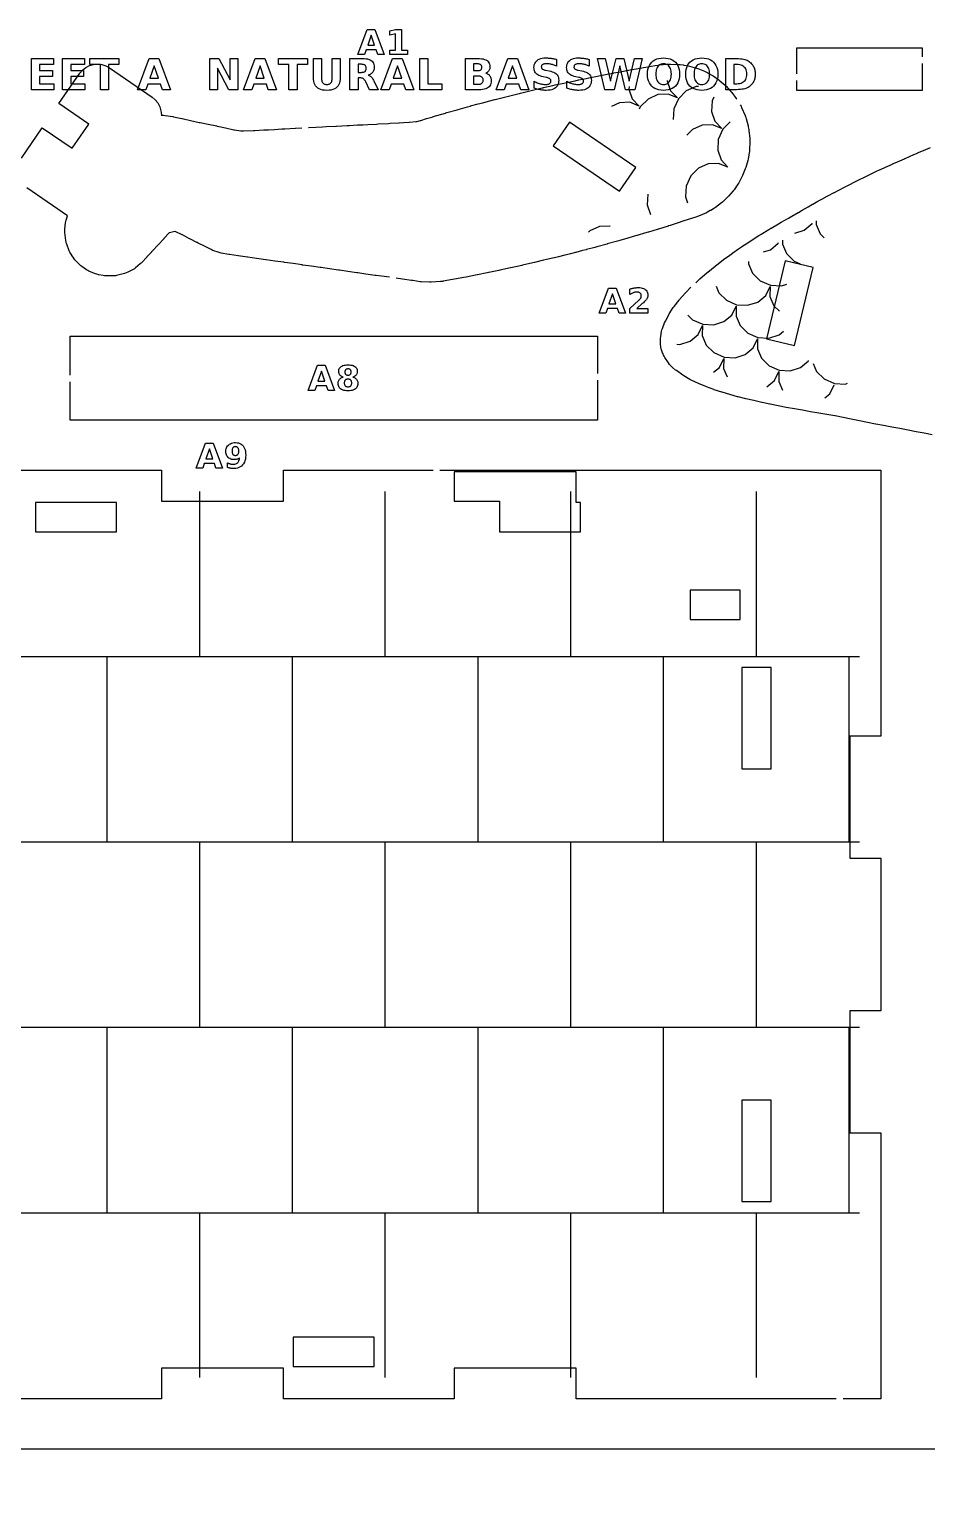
# Model space of a CAD drawing. Header units: millimetres. Extents: x 9 to 297, y 9 to 293.
# Drawn here: x 82.5 to 169.5, y 149.9 to 292.9 of the extents above; entities that cross this region are included whole.
import ezdxf

# ---------------------------------------------------------------- set-up
doc = ezdxf.new("R2010")
doc.units = ezdxf.units.MM
for name, color, linetype in [('CUT', 1, 'CONTINUOUS'), ('ENGRAVE', 5, 'CONTINUOUS'), ('SCORE', 7, 'CONTINUOUS')]:
    doc.layers.add(name, color=color, linetype=linetype)

msp = doc.modelspace()

# ---------------------------------------------------------------- linework, layer by layer
at = {"layer": 'CUT', "color": 1}
for points in [[(156.925, 288.55), (156.925, 291.075), (169.075, 291.075), (169.075, 290.2)], [(81.6957, 280.3607), (83.7248, 283.3085), (86.6078, 281.324), (88.2237, 283.6716), (85.3407, 285.6561), (87.3698, 288.604), (87.6298, 288.912), (87.9479, 289.1658), (88.3093, 289.3526), (88.7002, 289.4653), (89.1056, 289.4996), (89.5099, 289.4541), (89.8976, 289.3306), (90.2504, 289.1357), (94.3751, 286.2966), (94.6832, 286.0365), (94.9369, 285.7185), (95.1237, 285.3571), (95.2364, 284.9662), (95.2707, 284.5608), (95.2671, 284.529), (95.4369, 284.5273), (95.6314, 284.5111), (96.3854, 284.3924), (96.451, 284.3804), (96.9459, 284.277), (97.2595, 284.2116), (97.2802, 284.2071), (98.1089, 284.0203), (98.1138, 284.0192), (98.9402, 283.8297), (98.9582, 283.8259), (99.0313, 283.8114), (99.0358, 283.8105), (99.8013, 283.6564), (100.6467, 283.4858), (100.6628, 283.4825), (101.04, 283.4016), (101.4936, 283.3043), (101.5102, 283.3007), (102.3138, 283.1177), (102.3645, 283.1084), (102.9889, 283.0207), (103.0146, 283.0176), (103.1984, 282.9997), (103.2186, 282.9985), (103.239, 282.9988), (104.2209, 283.0522), (104.3383, 283.0588), (104.346, 283.0592), (105.2246, 283.1032), (105.6507, 283.1269), (105.6576, 283.1273), (106.2328, 283.1565), (106.96, 283.1971), (106.9662, 283.1975), (107.2423, 283.2116), (108.2491, 283.268), (108.2607, 283.2686), (108.2728, 283.2691), (108.9072, 283.3016)], [(109.5564, 283.333), (109.5838, 283.3342), (110.2626, 283.3674), (110.8952, 283.4019), (110.9019, 283.4022), (111.2707, 283.4205), (112.2051, 283.4716), (112.2113, 283.472), (112.2792, 283.4754), (113.2885, 283.5318), (113.2977, 283.5323), (113.5128, 283.5428), (114.2965, 283.5849), (114.3056, 283.5854), (114.8267, 283.6098), (115.302, 283.6342), (115.3107, 283.6347), (116.1474, 283.6722), (116.3049, 283.6799), (117.317, 283.7356), (117.3189, 283.7357), (117.4545, 283.743), (118.3247, 283.7936), (118.3336, 283.7941), (118.7597, 283.816), (119.3195, 283.8473), (119.352, 283.85), (119.9709, 283.9178), (120.0473, 283.9312), (120.3965, 284.0152), (120.429, 284.0239), (121.0062, 284.1968), (121.6292, 284.3858), (121.6439, 284.3901), (121.9902, 284.4908), (122.8469, 284.7439), (122.8627, 284.7485), (122.9802, 284.7816), (123.9779, 285.0668), (124.0567, 285.0895), (124.0716, 285.0937), (124.9833, 285.3447), (125.2563, 285.4214), (125.2722, 285.4257), (125.9958, 285.6192), (126.4489, 285.743), (126.4658, 285.7475), (127.0139, 285.8897), (127.6347, 286.0548), (127.6526, 286.0594), (128.0378, 286.1562), (128.8138, 286.3568), (128.8326, 286.3615), (129.0677, 286.4187), (129.9863, 286.6492), (130.0061, 286.654), (130.1039, 286.677), (131.1454, 286.9302), (131.1578, 286.9331), (132.2012, 287.1763), (132.3107, 287.2026), (132.3295, 287.207), (133.2623, 287.4172), (133.4615, 287.4637), (133.4813, 287.4682), (134.3309, 287.653), (134.6059, 287.7153), (134.6265, 287.7198), (135.4072, 287.8836), (135.7438, 287.9574), (135.7652, 287.9619), (136.4917, 288.1086), (136.875, 288.1898), (136.8972, 288.1943), (137.5848, 288.3277), (137.9995, 288.4123), (138.0225, 288.4168), (138.6906, 288.541), (138.6968, 288.5422), (139.1224, 288.6258), (139.1345, 288.6281), (139.7977, 288.7521), (140.2384, 288.8352), (140.2502, 288.8374), (140.913, 288.9562), (141.3473, 289.0347), (141.3593, 289.0369), (142.0383, 289.1532), (142.4493, 289.2243), (142.4615, 289.2264), (143.1742, 289.3429), (143.5135, 289.3991), (143.5924, 289.4097), (144.3369, 289.4878), (144.4188, 289.4938), (144.5417, 289.4991), (144.6577, 289.4991), (145.4827, 289.463), (145.6157, 289.4506), (145.9078, 289.4083), (145.9557, 289.4005), (146.3655, 289.326), (146.4958, 289.2955), (147.1813, 289.0985), (147.3155, 289.0521), (147.949, 288.7945), (148.0796, 288.733), (148.6675, 288.4163), (148.7915, 288.3405), (149.3373, 287.9648), (149.4524, 287.876), (149.9582, 287.4399), (150.0622, 287.3399), (150.529, 286.8401), (150.6203, 286.7313), (151.0491, 286.1614), (151.0877, 286.1042)], [(169.075, 289.55), (169.075, 286.925), (156.925, 286.925), (156.925, 287.9)], [(151.4229, 285.5475), (151.5081, 285.3946), (151.5672, 285.2749), (151.8955, 284.5171), (151.9369, 284.4087), (151.9758, 284.292), (151.9994, 284.2134), (152.1893, 283.5014), (152.2122, 283.3996), (152.2621, 283.1295), (152.277, 283.0262), (152.3539, 282.2933), (152.3599, 282.2114), (152.3652, 282.0885), (152.3652, 281.9725), (152.3291, 281.1475), (152.3166, 281.0145), (152.2744, 280.7224), (152.2666, 280.6745), (152.1921, 280.2647), (152.1616, 280.1344), (151.9646, 279.4489), (151.9181, 279.3147), (151.6606, 278.6812), (151.5991, 278.5507), (151.2824, 277.9627), (151.2066, 277.8387), (150.8309, 277.2929), (150.7421, 277.1778), (150.306, 276.6721), (150.206, 276.568), (149.7062, 276.1013), (149.5974, 276.01), (149.0274, 275.5812), (148.9166, 275.5062), (148.5605, 275.2903), (148.5185, 275.2659), (148.2607, 275.1221), (148.141, 275.063), (147.3832, 274.7348), (147.2748, 274.6933), (147.1233, 274.6428), (147.1192, 274.6414), (146.3784, 274.397), (146.3681, 274.3936), (145.8702, 274.2337), (145.4149, 274.0859), (145.4103, 274.0844), (144.62, 273.831), (144.4527, 273.7773), (144.4469, 273.7755), (143.4919, 273.4741), (143.4713, 273.4678), (143.3842, 273.4419), (142.5141, 273.1746), (142.495, 273.1689), (142.1571, 273.0706), (141.5279, 272.8817), (141.5088, 272.8761), (140.9407, 272.7148), (140.5318, 272.5949), (140.5142, 272.5899), (139.7329, 272.3724), (139.5228, 272.3122), (139.5173, 272.3106), (138.5251, 272.031), (138.5195, 272.0295), (137.5214, 271.7529), (137.5026, 271.7479), (137.3288, 271.7024), (136.5058, 271.4802), (136.4871, 271.4753), (136.14, 271.3869), (135.4813, 271.2136), (135.4627, 271.2089), (134.9601, 271.0844), (134.4478, 270.9532), (134.4293, 270.9486), (133.7889, 270.7943), (133.4035, 270.6984), (133.3893, 270.695), (132.622, 270.5128), (132.3515, 270.4473), (132.3456, 270.4459), (131.4578, 270.2351), (131.456, 270.2347), (131.3017, 270.1982), (131.2959, 270.1969), (130.3019, 269.967), (130.2996, 269.9664), (130.2451, 269.9539), (130.2393, 269.9526), (129.1866, 269.7159), (129.1693, 269.7122), (129.1545, 269.709), (128.1134, 269.4827), (128.0966, 269.4792), (128.0127, 269.462), (127.0311, 269.2558), (127.0147, 269.2525), (126.8781, 269.2256), (125.9388, 269.0352), (125.9243, 269.0323), (125.7497, 268.9989), (124.8337, 268.8201), (124.829, 268.8192), (124.6279, 268.7806), (124.6231, 268.7797), (123.7253, 268.6112), (123.721, 268.6104), (123.5131, 268.572), (123.5074, 268.571), (122.623, 268.4119), (122.5851, 268.4057), (122.4539, 268.3859), (122.348, 268.3743), (121.4471, 268.3116), (121.2693, 268.311), (120.4863, 268.3608), (120.3807, 268.3717), (119.6637, 268.4749), (119.6605, 268.4754), (119.549, 268.4917), (118.6635, 268.6181), (118.6617, 268.6184), (118.036, 268.7085)], [(147.1208, 268.2755), (147.2168, 268.3652), (147.471, 268.6058), (147.509, 268.6404), (148.2061, 269.2512), (148.2541, 269.2913), (148.2669, 269.3015), (148.2721, 269.3057), (148.9937, 269.8938), (149.0319, 269.9238), (149.2828, 270.1135), (149.8145, 270.5236), (149.8507, 270.5505), (150.2853, 270.8629), (150.6697, 271.1448), (150.7038, 271.169), (151.2762, 271.5619), (151.5566, 271.7581), (151.5887, 271.7799), (152.257, 272.2192), (152.4734, 272.364), (152.5036, 272.3837), (153.2294, 272.8416), (153.4185, 272.9629), (153.447, 272.9807), (154.1949, 273.4346), (154.3906, 273.5552), (154.4174, 273.5712), (155.1544, 274.002), (155.3892, 274.1409), (155.4145, 274.1555), (156.1076, 274.5457), (156.4205, 274.7243), (156.4295, 274.7294), (157.0581, 275.0817), (157.0648, 275.0855), (157.4446, 275.3046), (157.4463, 275.3056), (158.0127, 275.6314), (158.443, 275.8809), (158.4646, 275.8931), (158.9656, 276.1713), (159.478, 276.4576), (159.4983, 276.4688), (159.9134, 276.6914), (160.5384, 277.0283), (160.5574, 277.0383), (160.8566, 277.1934), (161.6228, 277.593), (161.6406, 277.6021), (161.7964, 277.6803), (162.7254, 278.1495), (162.7411, 278.1573), (163.6648, 278.6087), (163.863, 278.7055), (163.8775, 278.7124), (164.5938, 279.0518), (165.0183, 279.2527), (165.0328, 279.2595), (165.52, 279.483), (166.1993, 279.7942), (166.2124, 279.8001), (166.4436, 279.903), (167.363, 280.3118), (167.4028, 280.3296), (167.4162, 280.3355), (168.2823, 280.7113), (168.6261, 280.8607), (168.6387, 280.8661), (169.1991, 281.1027), (169.871, 281.3866)], [(117.3923, 268.7988), (116.8943, 268.8674), (116.1206, 268.9716), (116.118, 268.972), (116.0075, 268.987), (115.9996, 268.9882), (115.1199, 269.1137), (114.3434, 269.2235), (114.3405, 269.2239), (114.2385, 269.2385), (114.2289, 269.2399), (113.355, 269.3719), (112.5402, 269.4933), (112.5367, 269.4938), (112.4785, 269.5027), (112.4685, 269.5041), (111.5863, 269.6231), (111.5845, 269.6233), (110.7809, 269.7328), (110.7002, 269.7438), (110.6942, 269.7446), (109.8128, 269.8685), (109.0122, 269.9796), (109.0096, 269.98), (108.9298, 269.9912), (108.9198, 269.9926), (108.0446, 270.1226), (107.217, 270.2439), (107.2139, 270.2443), (107.1646, 270.2517), (106.2792, 270.3791), (106.2764, 270.3795), (105.4279, 270.5034), (105.4006, 270.5074), (104.5102, 270.6302), (103.6679, 270.7447), (103.6657, 270.745), (103.6259, 270.7504), (103.6151, 270.752), (102.7389, 270.8798), (101.8821, 271.0032), (101.8256, 271.0125), (101.0787, 271.1529), (100.8963, 271.2007), (100.2768, 271.4108), (100.1051, 271.4827), (99.4663, 271.8041), (98.8492, 272.1097), (98.7492, 272.1592), (98.7266, 272.1706), (98.033, 272.5305), (98.0089, 272.5433), (97.3369, 272.9094), (97.2951, 272.9302), (96.6105, 273.2381), (96.5998, 273.2423), (96.5884, 273.2405), (96.0483, 273.1254), (96.0373, 273.1225), (96.0292, 273.1145), (95.5143, 272.5483), (95.5052, 272.5384), (94.964, 271.9551), (94.9546, 271.9451), (94.4068, 271.3669), (94.3986, 271.358), (94.307, 271.2574), (94.3027, 271.2527), (93.8607, 270.7719), (93.8536, 270.7641), (93.3926, 270.2448), (93.3151, 270.1644), (93.2312, 270.0907), (92.7605, 269.7101), (92.6556, 269.6332), (92.5438, 269.5668), (92.0135, 269.2852), (91.8656, 269.2178), (91.7108, 269.1685), (90.93, 268.9705), (90.8174, 268.9469), (90.7016, 268.9329), (90.5866, 268.9287), (89.8797, 268.9331), (89.7478, 268.9404), (89.6173, 268.9604), (89.2232, 269.0407), (89.1759, 269.0513), (89.0029, 269.0931), (88.8879, 269.1264), (88.7762, 269.1697), (88.2455, 269.4029), (88.1309, 269.4599), (88.0222, 269.5274), (87.5631, 269.8434), (87.4612, 269.9209), (87.367, 270.0076), (86.9597, 270.42), (86.8794, 270.5089), (86.8072, 270.6045), (86.7064, 270.7511), (86.6797, 270.7916), (86.4639, 271.131), (86.3986, 271.2458), (86.3448, 271.3663), (86.0882, 272.0251), (86.0511, 272.1339), (86.0229, 272.2472), (86.0047, 272.3608), (85.9108, 273.1608), (85.9016, 273.323), (85.9118, 273.4852), (85.9855, 274.0811), (86.0077, 274.2092), (86.042, 274.3347), (86.1802, 274.7592), (82.2274, 277.4801)], [(170.0561, 253.5034), (169.2716, 253.6551), (169.2697, 253.6555), (168.4857, 253.8083), (167.7035, 253.9596), (166.9119, 254.1067), (166.126, 254.2533), (166.1221, 254.254), (165.3393, 254.4024), (165.3344, 254.4033), (164.5883, 254.5477), (164.5537, 254.5544), (164.547, 254.5557), (163.7662, 254.7114), (163.7638, 254.7119), (162.9855, 254.8687), (162.1969, 255.021), (162.1918, 255.022), (161.413, 255.1756), (161.4039, 255.1774), (160.6324, 255.3351), (160.6174, 255.338), (159.8412, 255.4766), (159.8336, 255.478), (159.0512, 255.6076), (159.0417, 255.6092), (158.261, 255.7443), (158.2511, 255.746), (157.4673, 255.8877), (156.6805, 256.0299), (156.6769, 256.0305), (155.8932, 256.1743), (155.8878, 256.1753), (155.1116, 256.321), (155.0936, 256.3245), (154.3263, 256.4794), (154.3075, 256.4834), (153.5407, 256.6497), (153.5274, 256.6527), (152.7539, 256.8287), (151.9864, 257.003), (151.9589, 257.0096), (151.214, 257.1954), (151.1752, 257.2057), (150.4328, 257.4147), (150.4116, 257.4209), (149.6643, 257.6447), (149.6426, 257.6514), (148.9128, 257.8835), (148.8613, 257.9011), (148.1619, 258.1553), (148.0923, 258.1828), (147.3886, 258.4841), (147.3675, 258.4933), (146.6664, 258.8079), (146.5303, 258.8786), (145.9553, 259.2205), (145.8531, 259.2878), (145.2349, 259.7366), (145.1608, 259.7945), (144.8569, 260.0496), (144.716, 260.1867), (144.5734, 260.3475), (144.4631, 260.4903), (144.1063, 261.0225), (144.0406, 261.1313), (143.9853, 261.2458), (143.9392, 261.354), (143.8942, 261.4755), (143.7707, 261.8663), (143.7383, 261.9886), (143.7171, 262.1151), (143.7079, 262.2413), (143.6943, 262.7629), (143.6972, 262.8944), (143.7129, 263.025), (143.804, 263.5624), (143.8343, 263.6983), (143.8783, 263.8303), (144.0976, 264.3902), (144.1636, 264.5332), (144.4972, 265.1572), (144.5451, 265.2396), (144.9352, 265.8586), (145.0154, 265.9723), (145.4974, 266.5852), (145.5491, 266.6471), (146.1026, 267.2696), (146.1517, 267.3219), (146.6511, 267.8264)], [(86.425, 259.3), (86.425, 263.075), (137.575, 263.075), (137.575, 259.45)], [(137.575, 258.8), (137.575, 254.925), (86.425, 254.925), (86.425, 258.65)], [(8.925, 231.8333), (8.925, 250.075), (38.475, 250.075), (38.475, 247.075), (50.325, 247.075), (50.325, 250.075), (66.875, 250.075), (66.875, 247.075), (78.725, 247.075), (78.725, 250.075), (95.275, 250.075), (95.275, 247.075), (107.125, 247.075), (107.125, 250.075), (121.6333, 250.075)], [(122.2833, 250.075), (165.075, 250.075), (165.075, 224.2583), (162.075, 224.2583), (162.075, 212.4083), (165.075, 212.4083), (165.075, 197.5917), (162.075, 197.5917), (162.075, 185.7417), (165.075, 185.7417), (165.075, 159.925), (161.4, 159.925)], [(160.75, 159.925), (135.525, 159.925), (135.525, 162.925), (123.675, 162.925), (123.675, 159.925), (107.125, 159.925), (107.125, 162.925), (95.275, 162.925), (95.275, 159.925), (78.725, 159.925), (78.725, 162.925), (70.925, 162.925), (70.925, 165.925), (63.075, 165.925), (63.075, 163.075), (66.875, 163.075), (66.875, 159.925), (50.325, 159.925), (50.325, 162.925), (38.475, 162.925), (38.475, 159.925), (37.4, 159.925)], [(10.2328, 149.8682), (10.6226, 150.5976), (11.8756, 152.1244), (13.4024, 153.3774), (15.1443, 154.3084), (17.0344, 154.8818), (18.9963, 155.075), (197.6474, 155.075)]]:
    msp.add_lwpolyline(points, dxfattribs=at)
for points in [[(133.291, 281.5649), (139.7078, 277.148), (141.2897, 279.4461), (134.8729, 283.863), (133.291, 281.5649)], [(153.9832, 262.8183), (156.6969, 262.17), (158.5071, 269.7468), (155.7935, 270.3951), (153.9832, 262.8183)], [(128.075, 244.075), (135.925, 244.075), (135.925, 246.925), (135.525, 246.925), (135.525, 249.925), (123.675, 249.925), (123.675, 247.075), (128.075, 247.075), (128.075, 244.075)], [(83.075, 244.075), (90.925, 244.075), (90.925, 246.925), (83.075, 246.925), (83.075, 244.075)], [(146.575, 235.575), (151.425, 235.575), (151.425, 238.425), (146.575, 238.425), (146.575, 235.575)], [(151.575, 221.075), (154.425, 221.075), (154.425, 230.925), (151.575, 230.925), (151.575, 221.075)], [(151.575, 179.075), (154.425, 179.075), (154.425, 188.925), (151.575, 188.925), (151.575, 179.075)], [(108.075, 163.075), (115.925, 163.075), (115.925, 165.925), (108.075, 165.925), (108.075, 163.075)]]:
    msp.add_lwpolyline(points, close=True, dxfattribs=at)
at = {"layer": 'ENGRAVE', "color": 5}
for points in [[(114.9786, 290.4242), (114.3488, 290.4242), (115.2488, 292.8542), (115.9959, 292.8542), (116.896, 290.4242), (116.2661, 290.4242), (116.1131, 290.8669), (115.1333, 290.8669), (114.9786, 290.4242)], [(115.6232, 292.2846), (115.2895, 291.3178), (115.9552, 291.3178), (115.6232, 292.2846)], [(117.9896, 290.8572), (117.9896, 292.4278), (117.4216, 292.3106), (117.4216, 292.737), (117.9863, 292.8542), (118.582, 292.8542), (118.582, 290.8572), (119.1354, 290.8572), (119.1354, 290.4242), (117.4362, 290.4242), (117.4362, 290.8572), (117.9896, 290.8572)], [(84.7185, 288.8799), (84.7185, 288.2878), (83.4673, 288.2878), (83.4673, 287.592), (84.8426, 287.592), (84.8426, 287), (82.684, 287), (82.684, 290.0375), (84.7979, 290.0375), (84.7979, 289.4455), (83.4673, 289.4455), (83.4673, 288.8799), (84.7185, 288.8799)], [(87.7314, 288.2878), (86.4802, 288.2878), (86.4802, 287.592), (87.8556, 287.592), (87.8556, 287), (85.6969, 287), (85.6969, 290.0375), (87.8108, 290.0375), (87.8108, 289.4455), (86.4802, 289.4455), (86.4802, 288.8799), (87.7314, 288.8799), (87.7314, 288.2878)], [(89.3569, 289.4455), (88.3477, 289.4455), (88.3477, 290.0375), (91.1472, 290.0375), (91.1472, 289.4455), (90.1401, 289.4455), (90.1401, 287), (89.3569, 287), (89.3569, 289.4455)], [(96.1579, 287), (95.3705, 287), (95.1793, 287.5534), (93.9545, 287.5534), (93.7612, 287), (92.9739, 287), (94.099, 290.0375), (95.0328, 290.0375), (96.1579, 287)], [(94.1498, 288.1169), (94.9819, 288.1169), (94.5669, 289.3254), (94.1498, 288.1169)], [(102.6841, 287), (101.8092, 287), (100.7045, 289.0833), (100.7045, 287), (99.9619, 287), (99.9619, 290.0375), (100.8368, 290.0375), (101.9415, 287.9542), (101.9415, 290.0375), (102.6841, 290.0375), (102.6841, 287)], [(106.4376, 287), (105.6502, 287), (105.459, 287.5534), (104.2342, 287.5534), (104.0409, 287), (103.2536, 287), (104.3787, 290.0375), (105.3125, 290.0375), (106.4376, 287)], [(104.4295, 288.1169), (105.2616, 288.1169), (104.8466, 289.3254), (104.4295, 288.1169)], [(107.6541, 289.4455), (106.6449, 289.4455), (106.6449, 290.0375), (109.4444, 290.0375), (109.4444, 289.4455), (108.4373, 289.4455), (108.4373, 287), (107.6541, 287), (107.6541, 289.4455)], [(110.83, 287.8939), (110.8539, 287.8102), (110.8847, 287.7384), (110.9223, 287.6785), (110.9677, 287.6291), (111.0217, 287.5887), (111.0843, 287.5572), (111.1556, 287.5347), (111.2356, 287.5213), (111.3241, 287.5168), (111.4133, 287.5213), (111.4938, 287.5347), (111.5655, 287.5572), (111.6284, 287.5887), (111.6826, 287.6291), (111.728, 287.6785), (111.7656, 287.7384), (111.7964, 287.8102), (111.8203, 287.8939), (111.8374, 287.9896), (111.8477, 288.0971), (111.8511, 288.2166), (111.8511, 290.0375), (112.6344, 290.0375), (112.6344, 288.2166), (112.6254, 288.0108), (112.5984, 287.8233), (112.5535, 287.6541), (112.4906, 287.5032), (112.4097, 287.3706), (112.3109, 287.2563), (112.1936, 287.16), (112.0575, 287.0812), (111.9024, 287.0198), (111.7286, 286.976), (111.5358, 286.9498), (111.3241, 286.941), (111.1131, 286.9498), (110.9209, 286.976), (110.7474, 287.0198), (110.5926, 287.0812), (110.4566, 287.16), (110.3394, 287.2563), (110.2406, 287.3706), (110.1597, 287.5032), (110.0968, 287.6541), (110.0519, 287.8233), (110.0249, 288.0108), (110.016, 288.2166), (110.016, 290.0375), (110.7992, 290.0375), (110.7992, 288.2166), (110.8027, 288.0971), (110.8129, 287.9896), (110.83, 287.8939)], [(115.2824, 289.9872), (115.4201, 289.948), (115.5401, 289.8976), (115.6422, 289.8361), (115.7277, 289.7625), (115.7976, 289.6758), (115.852, 289.5762), (115.8909, 289.4636), (115.9142, 289.3379), (115.922, 289.1993), (115.9179, 289.1019), (115.9058, 289.0105), (115.8856, 288.9252), (115.8573, 288.8457), (115.8209, 288.7723), (115.7765, 288.7049), (115.7239, 288.6433), (115.6631, 288.5874), (115.5941, 288.5371), (115.517, 288.4924), (115.4316, 288.4534), (115.3381, 288.4201), (115.3907, 288.4053), (115.4415, 288.3854), (115.4904, 288.3603), (115.5374, 288.3301), (115.5826, 288.2948), (115.6259, 288.2543), (115.6684, 288.2075), (115.711, 288.1533), (115.7539, 288.0918), (115.7968, 288.0228), (115.84, 287.9464), (115.8833, 287.8626), (116.3085, 287), (115.4744, 287), (115.1041, 287.7548), (115.0667, 287.8267), (115.0291, 287.8907), (114.9914, 287.9466), (114.9535, 287.9944), (114.9155, 288.0343), (114.8772, 288.0661), (114.8368, 288.0916), (114.7921, 288.1124), (114.7432, 288.1286), (114.6901, 288.1402), (114.6327, 288.1472), (114.571, 288.1495), (114.3493, 288.1495), (114.3493, 287), (113.566, 287), (113.566, 290.0375), (114.7623, 290.0375), (114.9534, 290.0319), (115.1268, 290.0151), (115.2824, 289.9872)], [(115.0645, 288.816), (115.0912, 288.8564), (115.112, 288.9033), (115.1268, 288.9567), (115.1357, 289.0168), (115.1387, 289.0833), (115.1357, 289.1492), (115.1268, 289.2086), (115.112, 289.2614), (115.0912, 289.3076), (115.0645, 289.3473), (115.0319, 289.3804), (114.9924, 289.4077), (114.9452, 289.4301), (114.8902, 289.4475), (114.8275, 289.4599), (114.7571, 289.4674), (114.6789, 289.4699), (114.3493, 289.4699), (114.3493, 288.6907), (114.6789, 288.6907), (114.7571, 288.6932), (114.8275, 288.7008), (114.8902, 288.7136), (114.9452, 288.7314), (114.9924, 288.7543), (115.0319, 288.7822), (115.0645, 288.816)], [(119.7629, 287), (118.9756, 287), (118.7843, 287.5534), (117.5596, 287.5534), (117.3663, 287), (116.5789, 287), (117.704, 290.0375), (118.6379, 290.0375), (119.7629, 287)], [(117.7549, 288.1169), (118.587, 288.1169), (118.172, 289.3254), (117.7549, 288.1169)], [(120.3324, 287), (120.3324, 290.0375), (121.1157, 290.0375), (121.1157, 287.592), (122.491, 287.592), (122.491, 287), (120.3324, 287)], [(127.1757, 288.2867), (127.2103, 288.2135), (127.2372, 288.1353), (127.2564, 288.0521), (127.268, 287.9639), (127.2718, 287.8708), (127.2636, 287.7305), (127.2388, 287.6027), (127.1976, 287.4873), (127.1398, 287.3843), (127.0655, 287.2938), (126.9748, 287.2157), (126.8672, 287.1498), (126.7424, 287.0958), (126.6004, 287.0539), (126.4413, 287.024), (126.265, 287.006), (126.0715, 287), (124.7714, 287), (124.7714, 290.0375), (125.9473, 290.0375), (126.1486, 290.0322), (126.3304, 290.0163), (126.4928, 289.9897), (126.6359, 289.9525), (126.7596, 289.9047), (126.8639, 289.8463), (126.9506, 289.7761), (127.0216, 289.6932), (127.0768, 289.5976), (127.1162, 289.4891), (127.1398, 289.3679), (127.1477, 289.2339), (127.1448, 289.1618), (127.1362, 289.0934), (127.1218, 289.0287), (127.1016, 288.9676), (127.0756, 288.9102), (127.0439, 288.8565), (127.0068, 288.8068), (126.9644, 288.7617), (126.9168, 288.7209), (126.864, 288.6847), (126.806, 288.6529), (126.7428, 288.6256), (126.8238, 288.5977), (126.8984, 288.563), (126.9666, 288.5213), (127.0286, 288.4728), (127.0842, 288.4173), (127.1335, 288.355), (127.1757, 288.2867)], [(126.2688, 288.943), (126.298, 288.9722), (126.3219, 289.0058), (126.3405, 289.0437), (126.3538, 289.0858), (126.3618, 289.1323), (126.3644, 289.183), (126.3618, 289.2332), (126.3538, 289.2792), (126.3405, 289.3211), (126.3219, 289.3589), (126.298, 289.3925), (126.2688, 289.4221), (126.2344, 289.4473), (126.1951, 289.4679), (126.1508, 289.4839), (126.1015, 289.4953), (126.0473, 289.5022), (125.988, 289.5045), (125.5547, 289.5045), (125.5547, 288.8616), (125.988, 288.8616), (126.0473, 288.8638), (126.1015, 288.8706), (126.1508, 288.8819), (126.1951, 288.8977), (126.2344, 288.9181), (126.2688, 288.943)], [(130.1484, 287), (129.9572, 287.5534), (128.7324, 287.5534), (128.5391, 287), (127.7518, 287), (128.8769, 290.0375), (129.8107, 290.0375), (130.9358, 287), (130.1484, 287)], [(129.7598, 288.1169), (129.3448, 289.3254), (128.9277, 288.1169), (129.7598, 288.1169)], [(133.2909, 289.4238), (133.2105, 289.4473), (133.1309, 289.4679), (133.0522, 289.4853), (132.9751, 289.4995), (132.8994, 289.5106), (132.8252, 289.5185), (132.7525, 289.5232), (132.6812, 289.5248), (132.5917, 289.5227), (132.5103, 289.5162), (132.4371, 289.5055), (132.372, 289.4905), (132.315, 289.4711), (132.2662, 289.4475), (132.2252, 289.4194), (132.1916, 289.3865), (132.1655, 289.3488), (132.1468, 289.3065), (132.1356, 289.2593), (132.1319, 289.2074), (132.1344, 289.1682), (132.142, 289.132), (132.1546, 289.0988), (132.1722, 289.0686), (132.1948, 289.0414), (132.2225, 289.0172), (132.2567, 288.995), (132.2992, 288.9739), (132.3499, 288.9539), (132.4087, 288.9349), (132.4758, 288.917), (132.551, 288.9002), (132.8847, 288.8331), (133.0454, 288.7962), (133.1899, 288.7535), (133.318, 288.7049), (133.4299, 288.6504), (133.5256, 288.5901), (133.6049, 288.5238), (133.6702, 288.4498), (133.7236, 288.3661), (133.7651, 288.2726), (133.7948, 288.1694), (133.8126, 288.0565), (133.8185, 287.9338), (133.8102, 287.7735), (133.7854, 287.6274), (133.744, 287.4957), (133.6861, 287.3782), (133.6115, 287.275), (133.5205, 287.1862), (133.4124, 287.1112), (133.2868, 287.05), (133.1438, 287.0023), (132.9834, 286.9682), (132.8054, 286.9478), (132.61, 286.941), (132.5137, 286.9425), (132.4172, 286.9471), (132.3206, 286.9547), (132.2239, 286.9654), (132.1271, 286.9791), (132.0302, 286.9959), (131.9332, 287.0157), (131.8362, 287.0384), (131.7393, 287.0641), (131.6423, 287.0927), (131.5453, 287.1242), (131.4483, 287.1587), (131.4483, 287.8199), (131.5448, 287.7705), (131.6401, 287.7253), (131.7344, 287.6844), (131.8276, 287.6477), (131.9198, 287.6152), (132.0109, 287.587), (132.1009, 287.563), (132.1898, 287.5434), (132.2776, 287.5282), (132.3644, 287.5173), (132.4501, 287.5108), (132.5347, 287.5086), (132.6169, 287.511), (132.6923, 287.5181), (132.7611, 287.53), (132.8232, 287.5466), (132.8786, 287.568), (132.9274, 287.5941), (132.9691, 287.6246), (133.0031, 287.6592), (133.0296, 287.6978), (133.0486, 287.7406), (133.0599, 287.7874), (133.0637, 287.8382), (133.0611, 287.8839), (133.0534, 287.9259), (133.0406, 287.9644), (133.0226, 287.9992), (132.9994, 288.0304), (132.9712, 288.0579), (132.9352, 288.0833), (132.889, 288.1077), (132.8326, 288.1312), (132.7659, 288.1538), (132.689, 288.1755), (132.6019, 288.1963), (132.2987, 288.2634), (132.1536, 288.2992), (132.0222, 288.3414), (131.9043, 288.3901), (131.8001, 288.4452), (131.7094, 288.5067), (131.6324, 288.5747), (131.5681, 288.65), (131.5155, 288.7336), (131.4745, 288.8255), (131.4453, 288.9255), (131.4277, 289.0339), (131.4219, 289.1505), (131.43, 289.2959), (131.4544, 289.4297), (131.4951, 289.5518), (131.5521, 289.6623), (131.6253, 289.7611), (131.7148, 289.8483), (131.8196, 289.9229), (131.9386, 289.9839), (132.0719, 290.0314), (132.2194, 290.0653), (132.3811, 290.0857), (132.5571, 290.0924), (132.6409, 290.0914), (132.7255, 290.0883), (132.8109, 290.083), (132.8971, 290.0757), (132.9841, 290.0663), (133.0719, 290.0548), (133.1605, 290.0412), (133.2502, 290.0255), (133.3409, 290.0078), (133.4326, 289.9879), (133.5254, 289.9659), (133.6191, 289.9419), (133.6191, 289.299), (133.5361, 289.3348), (133.4537, 289.3675), (133.3719, 289.3972), (133.2909, 289.4238)], [(136.4585, 289.4238), (136.3781, 289.4473), (136.2984, 289.4679), (136.2198, 289.4853), (136.1427, 289.4995), (136.067, 289.5106), (135.9928, 289.5185), (135.9201, 289.5232), (135.8488, 289.5248), (135.7593, 289.5227), (135.6779, 289.5162), (135.6047, 289.5055), (135.5396, 289.4905), (135.4826, 289.4711), (135.4338, 289.4475), (135.3927, 289.4194), (135.3592, 289.3865), (135.333, 289.3488), (135.3144, 289.3065), (135.3032, 289.2593), (135.2995, 289.2074), (135.302, 289.1682), (135.3095, 289.132), (135.3221, 289.0988), (135.3397, 289.0686), (135.3624, 289.0414), (135.39, 289.0172), (135.4243, 288.995), (135.4668, 288.9739), (135.5174, 288.9539), (135.5763, 288.9349), (135.6433, 288.917), (135.7186, 288.9002), (136.0522, 288.8331), (136.213, 288.7962), (136.3574, 288.7535), (136.4856, 288.7049), (136.5975, 288.6504), (136.6931, 288.5901), (136.7725, 288.5238), (136.8377, 288.4498), (136.8911, 288.3661), (136.9327, 288.2726), (136.9623, 288.1694), (136.9802, 288.0565), (136.9861, 287.9338), (136.9778, 287.7735), (136.953, 287.6274), (136.9116, 287.4957), (136.8536, 287.3782), (136.7791, 287.275), (136.688, 287.1862), (136.5799, 287.1112), (136.4544, 287.05), (136.3114, 287.0023), (136.1509, 286.9682), (135.973, 286.9478), (135.7776, 286.941), (135.6812, 286.9425), (135.5848, 286.9471), (135.4882, 286.9547), (135.3915, 286.9654), (135.2947, 286.9791), (135.1978, 286.9959), (135.1008, 287.0157), (135.0038, 287.0384), (134.9068, 287.0641), (134.8098, 287.0927), (134.7129, 287.1242), (134.6159, 287.1587), (134.6159, 287.8199), (134.7123, 287.7705), (134.8077, 287.7253), (134.902, 287.6844), (134.9952, 287.6477), (135.0874, 287.6152), (135.1784, 287.587), (135.2684, 287.563), (135.3573, 287.5434), (135.4452, 287.5282), (135.532, 287.5173), (135.6177, 287.5108), (135.7023, 287.5086), (135.7844, 287.511), (135.8599, 287.5181), (135.9286, 287.53), (135.9908, 287.5466), (136.0462, 287.568), (136.095, 287.5941), (136.1366, 287.6246), (136.1707, 287.6592), (136.1972, 287.6978), (136.2161, 287.7406), (136.2275, 287.7874), (136.2313, 287.8382), (136.2287, 287.8839), (136.221, 287.9259), (136.2081, 287.9644), (136.1901, 287.9992), (136.167, 288.0304), (136.1387, 288.0579), (136.1027, 288.0833), (136.0565, 288.1077), (136.0001, 288.1312), (135.9335, 288.1538), (135.8566, 288.1755), (135.7694, 288.1963), (135.4663, 288.2634), (135.3212, 288.2992), (135.1897, 288.3414), (135.0719, 288.3901), (134.9676, 288.4452), (134.877, 288.5067), (134.8, 288.5747), (134.7357, 288.65), (134.683, 288.7336), (134.6421, 288.8255), (134.6128, 288.9255), (134.5953, 289.0339), (134.5894, 289.1505), (134.5976, 289.2959), (134.622, 289.4297), (134.6627, 289.5518), (134.7196, 289.6623), (134.7929, 289.7611), (134.8824, 289.8483), (134.9872, 289.9229), (135.1062, 289.9839), (135.2395, 290.0314), (135.387, 290.0653), (135.5487, 290.0857), (135.7247, 290.0924), (135.8085, 290.0914), (135.8931, 290.0883), (135.9785, 290.083), (136.0647, 290.0757), (136.1517, 290.0663), (136.2394, 290.0548), (136.3281, 290.0412), (136.4178, 290.0255), (136.5085, 290.0078), (136.6002, 289.9879), (136.6929, 289.9659), (136.7867, 289.9419), (136.7867, 289.299), (136.7036, 289.3348), (136.6212, 289.3675), (136.5395, 289.3972), (136.4585, 289.4238)], [(141.179, 290.0375), (141.9237, 290.0375), (141.2075, 287), (140.3042, 287), (139.7528, 289.3092), (139.2076, 287), (138.3043, 287), (137.582, 290.0375), (138.3328, 290.0375), (138.8577, 287.8301), (139.3785, 290.0375), (140.1333, 290.0375), (140.6541, 287.8301), (141.179, 290.0375)], [(145.138, 289.6733), (145.2648, 289.5248), (145.3686, 289.3584), (145.4493, 289.1744), (145.5069, 288.9726), (145.5415, 288.753), (145.5531, 288.5157), (145.5415, 288.279), (145.5069, 288.06), (145.4493, 287.8586), (145.3686, 287.6748), (145.2648, 287.5086), (145.138, 287.3601), (144.9909, 287.232), (144.8261, 287.1273), (144.6436, 287.0458), (144.4436, 286.9876), (144.2259, 286.9526), (143.9906, 286.941), (143.7558, 286.9526), (143.5386, 286.9876), (143.3388, 287.0458), (143.1564, 287.1273), (142.9915, 287.232), (142.8441, 287.3601), (142.717, 287.5086), (142.613, 287.6748), (142.5321, 287.8586), (142.4743, 288.06), (142.4396, 288.279), (142.4281, 288.5157), (142.4396, 288.753), (142.4743, 288.9726), (142.5321, 289.1744), (142.613, 289.3584), (142.717, 289.5248), (142.8441, 289.6733), (142.9915, 289.8014), (143.1564, 289.9062), (143.3388, 289.9877), (143.5386, 290.0459), (143.7558, 290.0808), (143.9906, 290.0924), (144.2259, 290.0808), (144.4436, 290.0459), (144.6436, 289.9877), (144.8261, 289.9062), (144.9909, 289.8014), (145.138, 289.6733)], [(143.4351, 289.2603), (143.3748, 289.1662), (143.3255, 289.06), (143.2871, 288.9419), (143.2597, 288.8118), (143.2433, 288.6698), (143.2378, 288.5157), (143.2433, 288.3623), (143.2597, 288.2207), (143.2871, 288.091), (143.3255, 287.9732), (143.3748, 287.8672), (143.4351, 287.7731), (143.5054, 287.6923), (143.5846, 287.6262), (143.6727, 287.5747), (143.7697, 287.538), (143.8757, 287.516), (143.9906, 287.5086), (144.1061, 287.516), (144.2125, 287.538), (144.31, 287.5747), (144.3984, 287.6262), (144.4777, 287.6923), (144.548, 287.7731), (144.6083, 287.8672), (144.6577, 287.9732), (144.696, 288.091), (144.7234, 288.2207), (144.7399, 288.3623), (144.7454, 288.5157), (144.7399, 288.6698), (144.7234, 288.8118), (144.696, 288.9419), (144.6577, 289.06), (144.6083, 289.1662), (144.548, 289.2603), (144.4777, 289.3412), (144.3984, 289.4073), (144.31, 289.4587), (144.2125, 289.4954), (144.1061, 289.5175), (143.9906, 289.5248), (143.8757, 289.5175), (143.7697, 289.4954), (143.6727, 289.4587), (143.5846, 289.4073), (143.5054, 289.3412), (143.4351, 289.2603)], [(148.8468, 289.6733), (148.9736, 289.5248), (149.0773, 289.3584), (149.158, 289.1744), (149.2157, 288.9726), (149.2503, 288.753), (149.2618, 288.5157), (149.2503, 288.279), (149.2157, 288.06), (149.158, 287.8586), (149.0773, 287.6748), (148.9736, 287.5086), (148.8468, 287.3601), (148.6996, 287.232), (148.5348, 287.1273), (148.3524, 287.0458), (148.1523, 286.9876), (147.9346, 286.9526), (147.6993, 286.941), (147.4646, 286.9526), (147.2473, 286.9876), (147.0475, 287.0458), (146.8652, 287.1273), (146.7003, 287.232), (146.5529, 287.3601), (146.4257, 287.5086), (146.3217, 287.6748), (146.2408, 287.8586), (146.183, 288.06), (146.1484, 288.279), (146.1368, 288.5157), (146.1484, 288.753), (146.183, 288.9726), (146.2408, 289.1744), (146.3217, 289.3584), (146.4257, 289.5248), (146.5529, 289.6733), (146.7003, 289.8014), (146.8652, 289.9062), (147.0475, 289.9877), (147.2473, 290.0459), (147.4646, 290.0808), (147.6993, 290.0924), (147.9346, 290.0808), (148.1523, 290.0459), (148.3524, 289.9877), (148.5348, 289.9062), (148.6996, 289.8014), (148.8468, 289.6733)], [(147.1439, 289.2603), (147.0836, 289.1662), (147.0342, 289.06), (146.9959, 288.9419), (146.9685, 288.8118), (146.952, 288.6698), (146.9465, 288.5157), (146.952, 288.3623), (146.9685, 288.2207), (146.9959, 288.091), (147.0342, 287.9732), (147.0836, 287.8672), (147.1439, 287.7731), (147.2141, 287.6923), (147.2933, 287.6262), (147.3814, 287.5747), (147.4784, 287.538), (147.5844, 287.516), (147.6993, 287.5086), (147.8148, 287.516), (147.9213, 287.538), (148.0187, 287.5747), (148.1071, 287.6262), (148.1865, 287.6923), (148.2568, 287.7731), (148.3171, 287.8672), (148.3664, 287.9732), (148.4048, 288.091), (148.4322, 288.2207), (148.4486, 288.3623), (148.4541, 288.5157), (148.4486, 288.6698), (148.4322, 288.8118), (148.4048, 288.9419), (148.3664, 289.06), (148.3171, 289.1662), (148.2568, 289.2603), (148.1865, 289.3412), (148.1071, 289.4073), (148.0187, 289.4587), (147.9213, 289.4954), (147.8148, 289.5175), (147.6993, 289.5248), (147.5844, 289.5175), (147.4784, 289.4954), (147.3814, 289.4587), (147.2933, 289.4073), (147.2141, 289.3412), (147.1439, 289.2603)], [(151.7543, 289.969), (151.877, 289.9388), (151.9872, 289.9021), (152.0921, 289.8578), (152.1916, 289.8058), (152.2857, 289.7462), (152.3745, 289.679), (152.4578, 289.6042), (152.526, 289.5339), (152.5881, 289.4602), (152.644, 289.3829), (152.6938, 289.3022), (152.7376, 289.2179), (152.7752, 289.1301), (152.8069, 289.0386), (152.8329, 288.9432), (152.853, 288.8438), (152.8675, 288.7404), (152.8761, 288.6331), (152.879, 288.5218), (152.8761, 288.4093), (152.8675, 288.3008), (152.853, 288.1965), (152.8329, 288.0964), (152.8069, 288.0003), (152.7752, 287.9084), (152.7376, 287.8203), (152.6938, 287.7358), (152.644, 287.6549), (152.5881, 287.5775), (152.526, 287.5036), (152.4578, 287.4333), (152.3738, 287.3585), (152.2842, 287.2913), (152.1893, 287.2317), (152.0889, 287.1797), (151.9831, 287.1354), (151.8719, 287.0987), (151.7485, 287.0685), (151.6061, 287.0439), (151.4447, 287.0247), (151.2643, 287.011), (151.0649, 287.0027), (150.8465, 287), (150.0205, 287), (150.0205, 290.0375), (150.8465, 290.0375), (151.0673, 290.0348), (151.2685, 290.0266), (151.45, 290.0128), (151.6119, 289.9937), (151.7543, 289.969)], [(151.6239, 287.6978), (151.7273, 287.7573), (151.818, 287.8301), (151.8954, 287.9154), (151.9587, 288.0127), (152.008, 288.122), (152.0431, 288.2433), (152.0643, 288.3766), (152.0713, 288.5218), (152.0643, 288.6664), (152.0433, 288.799), (152.0082, 288.9196), (151.9592, 289.0282), (151.8961, 289.1248), (151.819, 289.2095), (151.7285, 289.2816), (151.6253, 289.3406), (151.5093, 289.3865), (151.3805, 289.4193), (151.2389, 289.4389), (151.0846, 289.4455), (150.8038, 289.4455), (150.8038, 287.592), (151.0846, 287.592), (151.2383, 287.5987), (151.3794, 287.6185), (151.508, 287.6516), (151.6239, 287.6978)], [(126.4059, 287.6688), (126.4356, 287.7105), (126.4588, 287.7579), (126.4753, 287.8109), (126.4852, 287.8695), (126.4885, 287.9338), (126.4852, 287.9969), (126.4754, 288.0544), (126.459, 288.1065), (126.4361, 288.1531), (126.4066, 288.1942), (126.3705, 288.2299), (126.3279, 288.26), (126.2785, 288.2847), (126.2225, 288.3039), (126.1598, 288.3176), (126.0905, 288.3258), (126.0145, 288.3285), (125.5547, 288.3285), (125.5547, 287.533), (126.0145, 287.533), (126.0899, 287.5358), (126.1588, 287.5441), (126.2212, 287.558), (126.2772, 287.5773), (126.3266, 287.6023), (126.3695, 287.6327), (126.4059, 287.6688)], [(138.3831, 265.3239), (137.7532, 265.3239), (138.6532, 267.7539), (139.4003, 267.7539), (140.3004, 265.3239), (139.6705, 265.3239), (139.5175, 265.7666), (138.5377, 265.7666), (138.3831, 265.3239)], [(142.4796, 265.7845), (142.4796, 265.3239), (140.7137, 265.3239), (140.7137, 265.7845), (141.6007, 266.5674), (141.6386, 266.6031), (141.673, 266.6385), (141.7041, 266.6736), (141.7316, 266.7085), (141.7558, 266.7431), (141.7765, 266.7774), (141.7939, 266.8118), (141.8081, 266.8466), (141.8192, 266.882), (141.8271, 266.9177), (141.8319, 266.9539), (141.8334, 266.9906), (141.8303, 267.0457), (141.8207, 267.0971), (141.8048, 267.1448), (141.7824, 267.1888), (141.7538, 267.2291), (141.7187, 267.2657), (141.6783, 267.2975), (141.6338, 267.3235), (141.585, 267.3438), (141.5321, 267.3583), (141.4749, 267.3669), (141.4135, 267.3698), (141.3639, 267.3681), (141.3128, 267.3629), (141.2601, 267.3542), (141.2059, 267.342), (141.1502, 267.3263), (141.0929, 267.3072), (141.0342, 267.2846), (140.9741, 267.2586), (140.9126, 267.2292), (140.8498, 267.1965), (140.7857, 267.1603), (140.7202, 267.1208), (140.7202, 267.6547), (140.7906, 267.6771), (140.8607, 267.6976), (140.9305, 267.7163), (141.0001, 267.7332), (141.0694, 267.7481), (141.1385, 267.7613), (141.2071, 267.7725), (141.2754, 267.7816), (141.3431, 267.7887), (141.4104, 267.7938), (141.4773, 267.7969), (141.5437, 267.7979), (141.6837, 267.7926), (141.8129, 267.7766), (141.9313, 267.7499), (142.0389, 267.7125), (142.1357, 267.6645), (142.2216, 267.6058), (142.2955, 267.5376), (142.3559, 267.461), (142.4029, 267.3759), (142.4365, 267.2825), (142.4566, 267.1806), (142.4633, 267.0704), (142.4605, 267.0049), (142.4519, 266.941), (142.4377, 266.8785), (142.4178, 266.8175), (142.3921, 266.7581), (142.3608, 266.7001), (142.3203, 266.6396), (142.2673, 266.5727), (142.2017, 266.4993), (142.1235, 266.4194), (142.0328, 266.3331), (141.9295, 266.2403), (141.4103, 265.7845), (142.4796, 265.7845)], [(139.0276, 267.1843), (138.6939, 266.2175), (139.3596, 266.2175), (139.0276, 267.1843)], [(110.1549, 257.825), (109.5251, 257.825), (110.4251, 260.255), (111.1722, 260.255), (112.0723, 257.825), (111.4424, 257.825), (111.2894, 258.2677), (110.3096, 258.2677), (110.1549, 257.825)], [(112.7309, 259.2036), (112.6783, 259.2397), (112.6318, 259.2799), (112.5913, 259.324), (112.557, 259.372), (112.5289, 259.4238), (112.5071, 259.4795), (112.4915, 259.5389), (112.4822, 259.6021), (112.479, 259.6691), (112.4854, 259.7675), (112.5045, 259.8579), (112.5364, 259.9401), (112.581, 260.0141), (112.6384, 260.08), (112.7085, 260.1378), (112.791, 260.1871), (112.8854, 260.2273), (112.9917, 260.2587), (113.11, 260.2811), (113.2402, 260.2945), (113.3824, 260.299), (113.5235, 260.2945), (113.6529, 260.2811), (113.7705, 260.2589), (113.8764, 260.2277), (113.9706, 260.1876), (114.0529, 260.1386), (114.1231, 260.0811), (114.1804, 260.0152), (114.225, 259.9411), (114.2569, 259.8587), (114.276, 259.768), (114.2824, 259.6691), (114.2793, 259.6021), (114.2699, 259.5389), (114.2541, 259.4795), (114.2321, 259.4238), (114.2039, 259.372), (114.1693, 259.324), (114.1286, 259.2799), (114.0819, 259.2397), (114.0291, 259.2036), (113.9704, 259.1714), (113.9056, 259.1432), (113.8348, 259.1189), (113.9139, 259.0938), (113.9863, 259.0639), (114.0519, 259.0292), (114.1108, 258.9898), (114.163, 258.9457), (114.2084, 258.8968), (114.2469, 258.8433), (114.2784, 258.7853), (114.303, 258.7228), (114.3205, 258.6559), (114.331, 258.5845), (114.3345, 258.5086), (114.3278, 258.3931), (114.3078, 258.2873), (114.2745, 258.1914), (114.2278, 258.1053), (114.1678, 258.029), (114.0944, 257.9625), (114.008, 257.9061), (113.9086, 257.8599), (113.7964, 257.824), (113.6713, 257.7983), (113.5332, 257.7829), (113.3824, 257.7778), (113.2309, 257.7829), (113.0924, 257.7983), (112.9667, 257.824), (112.8539, 257.8599), (112.754, 257.9061), (112.667, 257.9625), (112.5932, 258.029), (112.5327, 258.1053), (112.4858, 258.1914), (112.4522, 258.2873), (112.432, 258.3931), (112.4253, 258.5086), (112.4288, 258.5845), (112.4393, 258.6559), (112.4569, 258.7228), (112.4814, 258.7853), (112.5129, 258.8433), (112.5515, 258.8968), (112.5969, 258.9457), (112.649, 258.9898), (112.7079, 259.0292), (112.7735, 259.0639), (112.8459, 259.0938), (112.925, 259.1189), (112.8542, 259.1432), (112.7895, 259.1714), (112.7309, 259.2036)], [(110.7995, 259.6854), (110.4658, 258.7186), (111.1315, 258.7186), (110.7995, 259.6854)], [(113.2269, 258.8882), (113.1842, 258.8696), (113.1459, 258.8456), (113.1122, 258.8162), (113.0833, 258.7819), (113.0597, 258.743), (113.0414, 258.6994), (113.0283, 258.6513), (113.0204, 258.5985), (113.0178, 258.5411), (113.0204, 258.4838), (113.0283, 258.4311), (113.0414, 258.3831), (113.0597, 258.3397), (113.0833, 258.301), (113.1122, 258.2669), (113.1459, 258.2378), (113.1842, 258.214), (113.2269, 258.1955), (113.2742, 258.1823), (113.326, 258.1743), (113.3824, 258.1717), (113.4381, 258.1743), (113.4894, 258.1823), (113.5362, 258.1955), (113.5784, 258.214), (113.6161, 258.2378), (113.6493, 258.2669), (113.6776, 258.301), (113.7008, 258.3397), (113.7189, 258.3831), (113.7317, 258.4311), (113.7395, 258.4838), (113.7421, 258.5411), (113.7395, 258.599), (113.7317, 258.6521), (113.7189, 258.7004), (113.7008, 258.7441), (113.6776, 258.7829), (113.6493, 258.817), (113.6161, 258.8461), (113.5784, 258.8699), (113.5362, 258.8884), (113.4894, 258.9017), (113.4381, 258.9096), (113.3824, 258.9122), (113.326, 258.9096), (113.2742, 258.9016), (113.2269, 258.8882)], [(113.0804, 259.5164), (113.0916, 259.4774), (113.1073, 259.4421), (113.1274, 259.4105), (113.1521, 259.3826), (113.1808, 259.3587), (113.2134, 259.3392), (113.2499, 259.324), (113.2902, 259.3132), (113.3344, 259.3067), (113.3824, 259.3045), (113.4293, 259.3067), (113.4726, 259.3132), (113.5122, 259.324), (113.548, 259.3392), (113.5802, 259.3587), (113.6086, 259.3826), (113.633, 259.4105), (113.6529, 259.4421), (113.6684, 259.4774), (113.6795, 259.5164), (113.6861, 259.5592), (113.6883, 259.6056), (113.6861, 259.652), (113.6795, 259.6947), (113.6684, 259.7336), (113.6529, 259.7687), (113.633, 259.8001), (113.6086, 259.8278), (113.5802, 259.8514), (113.548, 259.8707), (113.5122, 259.8858), (113.4726, 259.8965), (113.4293, 259.9029), (113.3824, 259.9051), (113.3344, 259.9029), (113.2902, 259.8964), (113.2499, 259.8855), (113.2134, 259.8704), (113.1808, 259.8508), (113.1521, 259.827), (113.1274, 259.7991), (113.1073, 259.7676), (113.0916, 259.7326), (113.0804, 259.6939), (113.0737, 259.6515), (113.0715, 259.6056), (113.0737, 259.5592), (113.0804, 259.5164)], [(99.2851, 250.2829), (98.6552, 250.2829), (99.5553, 252.7129), (100.3023, 252.7129), (101.2024, 250.2829), (100.5725, 250.2829), (100.4195, 250.7256), (99.4397, 250.7256), (99.2851, 250.2829)], [(99.9296, 252.1433), (99.596, 251.1765), (100.2617, 251.1765), (99.9296, 252.1433)], [(101.7352, 250.7635), (101.7841, 250.7431), (101.8322, 250.7246), (101.8795, 250.7081), (101.9262, 250.6935), (101.9721, 250.6809), (102.0176, 250.6702), (102.0629, 250.6614), (102.108, 250.6546), (102.153, 250.6498), (102.1977, 250.6469), (102.2423, 250.6459), (102.3322, 250.6502), (102.4152, 250.6632), (102.4913, 250.6847), (102.5606, 250.715), (102.623, 250.7538), (102.6785, 250.8013), (102.727, 250.8573), (102.7684, 250.9217), (102.8026, 250.9944), (102.8297, 251.0755), (102.8496, 251.1649), (102.8624, 251.2627), (102.8251, 251.2367), (102.787, 251.213), (102.7481, 251.1915), (102.7084, 251.1723), (102.6678, 251.1554), (102.6264, 251.1407), (102.5841, 251.1282), (102.5405, 251.1181), (102.4958, 251.1102), (102.4499, 251.1045), (102.4029, 251.1011), (102.3546, 251.1), (102.2344, 251.106), (102.1221, 251.1241), (102.0179, 251.1543), (101.9217, 251.1966), (101.8334, 251.2509), (101.7532, 251.3173), (101.6833, 251.3935), (101.6262, 251.4774), (101.5817, 251.5689), (101.55, 251.6681), (101.5309, 251.7749), (101.5245, 251.8894), (101.5316, 252.0158), (101.5528, 252.1335), (101.5882, 252.2426), (101.6378, 252.3429), (101.7014, 252.4346), (101.7793, 252.5176), (101.869, 252.5897), (101.9683, 252.6487), (102.0773, 252.6946), (102.1959, 252.7274), (102.3242, 252.7471), (102.462, 252.7536), (102.6145, 252.7447), (102.755, 252.718), (102.8836, 252.6735), (103.0002, 252.6111), (103.1049, 252.531), (103.1977, 252.433), (103.2773, 252.3187), (103.3424, 252.1898), (103.393, 252.046), (103.4292, 251.8876), (103.4509, 251.7144), (103.4581, 251.5264), (103.4497, 251.3328), (103.4243, 251.1536), (103.382, 250.9887), (103.3229, 250.8381), (103.2468, 250.7019), (103.1538, 250.58), (103.046, 250.4748), (102.9257, 250.3887), (102.7929, 250.3218), (102.6474, 250.274), (102.4894, 250.2453), (102.3188, 250.2357), (102.2623, 250.2364), (102.2065, 250.2385), (102.1516, 250.242), (102.0975, 250.2469), (102.0442, 250.2532), (101.9917, 250.261), (101.9398, 250.2701), (101.8882, 250.2806), (101.837, 250.2925), (101.7862, 250.3058), (101.7358, 250.3205), (101.6857, 250.3366), (101.6857, 250.7859), (101.7352, 250.7635)], [(102.5593, 251.5187), (102.6028, 251.5335), (102.6418, 251.5543), (102.6763, 251.5809), (102.7062, 251.6135), (102.7315, 251.652), (102.7523, 251.6964), (102.7684, 251.7468), (102.78, 251.803), (102.7869, 251.8652), (102.7892, 251.9333), (102.7869, 252.001), (102.78, 252.0628), (102.7684, 252.1189), (102.7523, 252.1691), (102.7315, 252.2136), (102.7062, 252.2523), (102.6763, 252.2852), (102.6418, 252.312), (102.6028, 252.3329), (102.5593, 252.3478), (102.5113, 252.3568), (102.4588, 252.3597), (102.4063, 252.3568), (102.3582, 252.3478), (102.3147, 252.3329), (102.2758, 252.312), (102.2413, 252.2852), (102.2114, 252.2523), (102.186, 252.2136), (102.1653, 252.1691), (102.1491, 252.1189), (102.1376, 252.0628), (102.1307, 252.001), (102.1284, 251.9333), (102.1307, 251.8652), (102.1376, 251.803), (102.1491, 251.7468), (102.1653, 251.6964), (102.186, 251.652), (102.2114, 251.6135), (102.2413, 251.5809), (102.2758, 251.5543), (102.3147, 251.5335), (102.3582, 251.5187), (102.4063, 251.5098), (102.4588, 251.5069), (102.5113, 251.5098), (102.5593, 251.5187)]]:
    msp.add_lwpolyline(points, close=True, dxfattribs=at)
at = {"layer": 'SCORE', "color": 7}
for points in [[(144.3459, 287.9051), (144.343, 287.8582), (144.6664, 286.9119), (145.3279, 286.2025)], [(140.6462, 287.3083), (140.6318, 287.0743), (140.9552, 286.128), (141.6167, 285.4185)], [(145.3279, 286.2025), (144.429, 286.5671), (143.4296, 286.5313), (142.4818, 286.1006), (141.73, 285.3406), (141.6342, 285.1294)], [(147.3749, 287.3236), (147.1408, 287.3153), (146.1931, 286.8846), (145.4412, 286.1245), (144.9997, 285.1508), (144.9357, 284.1117), (144.9385, 284.1038)], [(148.8742, 286.2949), (148.7109, 285.9348), (148.647, 284.8957), (148.9704, 283.9494), (149.6319, 283.2399)], [(141.6167, 285.4185), (140.7178, 285.7831), (139.7184, 285.7474), (138.9299, 285.389)], [(149.6319, 283.2399), (148.733, 283.6045), (147.7336, 283.5688), (146.7858, 283.1381), (146.2558, 282.6023)], [(150.4536, 283.8781), (149.7451, 283.162), (149.3036, 282.1883), (149.2397, 281.1492), (149.5631, 280.2029), (150.2246, 279.4934)], [(150.2246, 279.4934), (149.3257, 279.858), (148.3263, 279.8222), (147.3785, 279.3916), (146.6266, 278.6315), (146.1851, 277.6578), (146.1212, 276.6187), (146.3203, 276.0363)], [(142.4727, 276.8535), (142.41, 275.8348), (142.7331, 274.8895)], [(138.8126, 273.7484), (138.7848, 273.7596), (137.7854, 273.7239), (136.8376, 273.2932), (136.7134, 273.1676)], [(156.7407, 273.0947), (157.6313, 273.3769), (158.3977, 274.0194), (158.4088, 274.0422)], [(158.8108, 274.2735), (158.8049, 273.9221), (159.1981, 273.0026), (159.5632, 272.6443)], [(153.6775, 271.262), (154.3495, 271.475), (155.1159, 272.1174), (155.1398, 272.1668)], [(155.5295, 272.3969), (155.5231, 272.0201), (155.9163, 271.1006), (156.6593, 270.3715), (157.2431, 270.1166)], [(152.2446, 270.3173), (152.2413, 270.1182), (152.6345, 269.1987), (153.3775, 268.4695), (154.3573, 268.0418), (155.4247, 267.9804), (155.9452, 268.1454)], [(149.0836, 267.926), (149.3527, 267.2967), (150.0957, 266.5676), (151.0755, 266.1398), (152.1429, 266.0785), (153.1353, 266.393), (153.9017, 267.0354), (154.3254, 267.908)], [(154.3254, 267.908), (154.3089, 266.9382), (154.7021, 266.0187), (155.2281, 265.5026)], [(146.3497, 265.1211), (146.8139, 264.6656), (147.7937, 264.2379), (148.8611, 264.1765), (149.8535, 264.4911), (150.6199, 265.1335), (151.0436, 266.0061)], [(151.0436, 266.0061), (151.0271, 265.0362), (151.4203, 264.1167), (152.1634, 263.3876), (153.1432, 262.9598), (154.2105, 262.8985), (155.2029, 263.213), (155.6162, 263.5594)], [(145.2882, 262.2913), (145.5793, 262.2746), (146.5717, 262.5891), (147.3381, 263.2315), (147.7618, 264.1041)], [(147.7618, 264.1041), (147.7453, 263.1343), (148.1385, 262.2148), (148.8816, 261.4856), (149.8614, 261.0578), (150.9287, 260.9965), (151.9211, 261.311), (152.6875, 261.9535), (153.1112, 262.826)], [(153.1112, 262.826), (153.0947, 261.8562), (153.488, 260.9367), (154.231, 260.2076), (155.2108, 259.7798), (156.2782, 259.7185), (157.2706, 260.033), (158.037, 260.6754), (158.0648, 260.7326)], [(148.8461, 259.5824), (149.4057, 260.0515), (149.8294, 260.9241)], [(149.8294, 260.9241), (149.8129, 259.9542), (150.1611, 259.14)], [(158.5087, 260.4272), (158.8374, 259.6586), (159.5805, 258.9295), (160.5603, 258.5017), (161.6276, 258.4404), (161.8466, 258.5098)], [(154.0202, 258.1573), (154.7552, 258.7735), (155.1789, 259.646)], [(155.1789, 259.646), (155.1624, 258.6762), (155.5168, 257.8474)], [(159.6406, 257.1064), (160.1046, 257.4954), (160.5283, 258.368)], [(99, 232), (99, 248)], [(117, 232), (117, 248)], [(135, 232), (135, 248)], [(153, 232), (153, 248)], [(11, 232), (163, 232)], [(90, 214), (90, 232)], [(108, 214), (108, 232)], [(126, 214), (126, 232)], [(144, 214), (144, 232)], [(162, 214), (162, 232)], [(11, 214), (163, 214)], [(99, 196), (99, 214)], [(117, 196), (117, 214)], [(135, 196), (135, 214)], [(153, 196), (153, 214)], [(11, 196), (163, 196)], [(90, 178), (90, 196)], [(108, 178), (108, 196)], [(126, 178), (126, 196)], [(144, 178), (144, 196)], [(162, 178), (162, 196)], [(11, 178), (163, 178)], [(99, 162), (99, 178)], [(117, 162), (117, 178)], [(135, 162), (135, 178)], [(153, 162), (153, 178)]]:
    msp.add_lwpolyline(points, dxfattribs=at)

doc.saveas('drawing.dxf')
